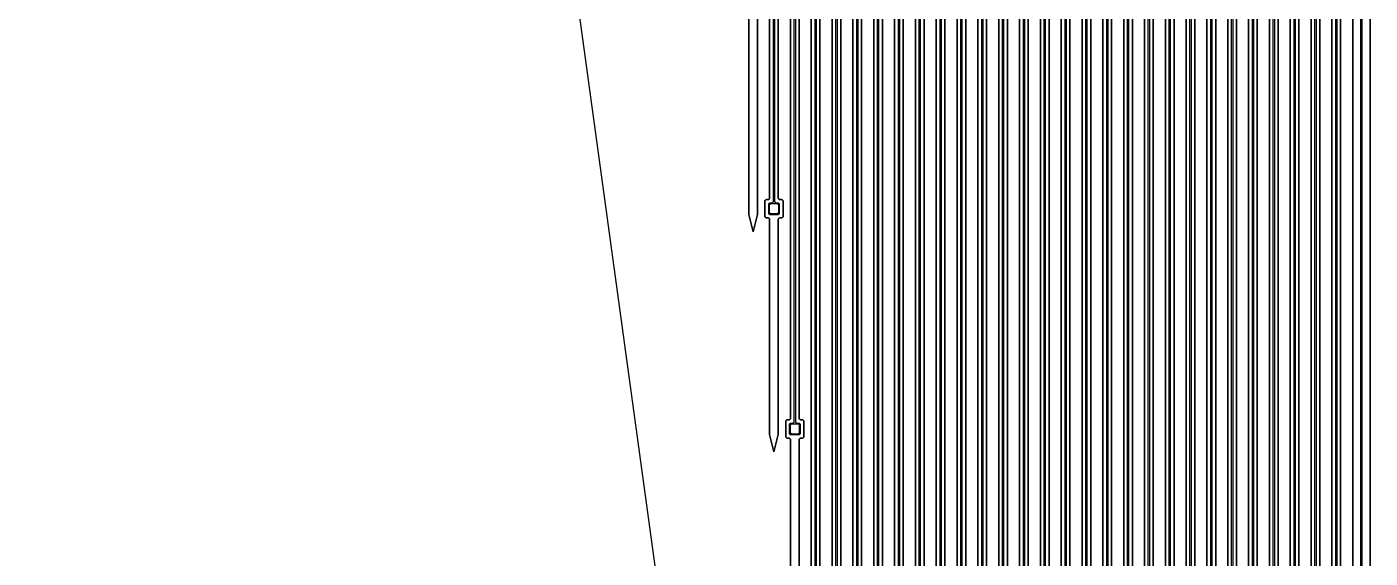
# Model space of a CAD drawing. Header units: metres. Extents: x -1550 to 1550, y -904 to 26100.
# Drawn here: x -1550 to -2, y 5029 to 5642 of the extents above; entities that cross this region are included whole.
import ezdxf

# ---------------------------------------------------------------- set-up
doc = ezdxf.new("R2010")
doc.units = ezdxf.units.M
for name, color, linetype in [('Electrodes', 2, 'CONTINUOUS'), ('Metal', 4, 'CONTINUOUS'), ('Polyimide', 3, 'CONTINUOUS'), ('Polyimide_Negative', 5, 'CONTINUOUS')]:
    doc.layers.add(name, color=color, linetype=linetype)

msp = doc.modelspace()

# ---------------------------------------------------------------- linework, layer by layer
at = {"layer": 'Electrodes'}
for points in [[(-685.5, 5426.9), (-685.4, 5426.9), (-685.2, 5426.9), (-685.1, 5426.9), (-685, 5427), (-684.8, 5427), (-684.7, 5427), (-684.6, 5427.1), (-684.5, 5427.2), (-684.3, 5427.2), (-684.2, 5427.3), (-684.1, 5427.4), (-684, 5427.5), (-683.9, 5427.6), (-683.9, 5427.7), (-683.8, 5427.8), (-683.7, 5428), (-683.7, 5428.1), (-683.6, 5428.2), (-683.6, 5428.3), (-683.5, 5428.5), (-683.5, 5428.6), (-683.5, 5428.7), (-683.5, 5428.9), (-683.5, 5435.9), (-683.5, 5436), (-683.5, 5436.2), (-683.5, 5436.3), (-683.6, 5436.4), (-683.6, 5436.6), (-683.7, 5436.7), (-683.7, 5436.8), (-683.8, 5436.9), (-683.9, 5437), (-683.9, 5437.1), (-684, 5437.2), (-684.1, 5437.3), (-684.2, 5437.4), (-684.3, 5437.5), (-684.5, 5437.6), (-684.6, 5437.7), (-684.7, 5437.7), (-684.8, 5437.8), (-685, 5437.8), (-685.1, 5437.8), (-685.2, 5437.9), (-685.4, 5437.9), (-685.5, 5437.9), (-692.5, 5437.9), (-692.6, 5437.9), (-692.8, 5437.9), (-692.9, 5437.8), (-693, 5437.8), (-693.2, 5437.8), (-693.3, 5437.7), (-693.4, 5437.7), (-693.5, 5437.6), (-693.7, 5437.5), (-693.8, 5437.4), (-693.9, 5437.3), (-694, 5437.2), (-694.1, 5437.1), (-694.1, 5437), (-694.2, 5436.9), (-694.3, 5436.8), (-694.3, 5436.7), (-694.4, 5436.6), (-694.4, 5436.4), (-694.5, 5436.3), (-694.5, 5436.2), (-694.5, 5436), (-694.5, 5435.9), (-694.5, 5428.9), (-694.5, 5428.7), (-694.5, 5428.6), (-694.5, 5428.5), (-694.4, 5428.3), (-694.4, 5428.2), (-694.3, 5428.1), (-694.3, 5428), (-694.2, 5427.8), (-694.1, 5427.7), (-694.1, 5427.6), (-694, 5427.5), (-693.9, 5427.4), (-693.8, 5427.3), (-693.7, 5427.2), (-693.5, 5427.2), (-693.4, 5427.1), (-693.3, 5427), (-693.2, 5427), (-693, 5427), (-692.9, 5426.9), (-692.8, 5426.9), (-692.6, 5426.9), (-692.5, 5426.9), (-685.5, 5426.9)], [(-661.5, 5172.9), (-661.4, 5172.9), (-661.2, 5172.9), (-661.1, 5173), (-661, 5173), (-660.8, 5173), (-660.7, 5173.1), (-660.6, 5173.1), (-660.5, 5173.2), (-660.3, 5173.3), (-660.2, 5173.4), (-660.1, 5173.5), (-660, 5173.5), (-659.9, 5173.7), (-659.9, 5173.8), (-659.8, 5173.9), (-659.7, 5174), (-659.7, 5174.1), (-659.6, 5174.2), (-659.6, 5174.4), (-659.5, 5174.5), (-659.5, 5174.6), (-659.5, 5174.8), (-659.5, 5174.9), (-659.5, 5181.9), (-659.5, 5182), (-659.5, 5182.2), (-659.5, 5182.3), (-659.6, 5182.5), (-659.6, 5182.6), (-659.7, 5182.7), (-659.7, 5182.8), (-659.8, 5183), (-659.9, 5183.1), (-659.9, 5183.2), (-660, 5183.3), (-660.1, 5183.4), (-660.2, 5183.5), (-660.3, 5183.5), (-660.5, 5183.6), (-660.6, 5183.7), (-660.7, 5183.7), (-660.8, 5183.8), (-661, 5183.8), (-661.1, 5183.9), (-661.2, 5183.9), (-661.4, 5183.9), (-661.5, 5183.9), (-668.5, 5183.9), (-668.6, 5183.9), (-668.8, 5183.9), (-668.9, 5183.9), (-669, 5183.8), (-669.2, 5183.8), (-669.3, 5183.7), (-669.4, 5183.7), (-669.5, 5183.6), (-669.7, 5183.5), (-669.8, 5183.5), (-669.9, 5183.4), (-670, 5183.3), (-670.1, 5183.2), (-670.1, 5183.1), (-670.2, 5183), (-670.3, 5182.8), (-670.3, 5182.7), (-670.4, 5182.6), (-670.4, 5182.5), (-670.5, 5182.3), (-670.5, 5182.2), (-670.5, 5182), (-670.5, 5181.9), (-670.5, 5174.9), (-670.5, 5174.8), (-670.5, 5174.6), (-670.5, 5174.5), (-670.4, 5174.4), (-670.4, 5174.2), (-670.3, 5174.1), (-670.3, 5174), (-670.2, 5173.9), (-670.1, 5173.8), (-670.1, 5173.7), (-670, 5173.5), (-669.9, 5173.5), (-669.8, 5173.4), (-669.7, 5173.3), (-669.5, 5173.2), (-669.4, 5173.1), (-669.3, 5173.1), (-669.2, 5173), (-669, 5173), (-668.9, 5173), (-668.8, 5172.9), (-668.6, 5172.9), (-668.5, 5172.9), (-661.5, 5172.9)]]:
    msp.add_lwpolyline(points, close=True, dxfattribs=at)
at = {"layer": 'Metal'}
for points in [[(-690, 11993.5), (-690, 5440.9), (-690, 5440.5), (-690.1, 5440.2), (-690.3, 5439.9), (-690.5, 5439.6), (-690.7, 5439.3), (-691, 5439.1), (-691.3, 5439), (-691.7, 5438.9), (-692, 5438.9), (-693.5, 5438.9), (-693.8, 5438.9), (-694.2, 5438.8), (-694.5, 5438.6), (-694.8, 5438.4), (-695, 5438.2), (-695.2, 5437.9), (-695.4, 5437.6), (-695.5, 5437.2), (-695.5, 5436.9), (-695.5, 5427.9), (-695.5, 5427.5), (-695.4, 5427.2), (-695.2, 5426.9), (-695, 5426.6), (-694.8, 5426.3), (-694.5, 5426.1), (-694.2, 5426), (-693.8, 5425.9), (-693.5, 5425.9), (-684.5, 5425.9), (-684.2, 5425.9), (-683.8, 5426), (-683.5, 5426.1), (-683.2, 5426.3), (-683, 5426.6), (-682.8, 5426.9), (-682.6, 5427.2), (-682.5, 5427.5), (-682.5, 5427.9), (-682.5, 5436.9), (-682.5, 5437.2), (-682.6, 5437.6), (-682.8, 5437.9), (-683, 5438.2), (-683.2, 5438.4), (-683.5, 5438.6), (-683.8, 5438.8), (-684.2, 5438.9), (-684.5, 5438.9), (-686, 5438.9), (-686.3, 5438.9), (-686.7, 5439), (-687, 5439.1), (-687.3, 5439.3), (-687.5, 5439.6), (-687.7, 5439.9), (-687.9, 5440.2), (-688, 5440.5), (-688, 5440.9), (-688, 11993.5)], [(-666, 11993.5), (-666, 5186.9), (-666, 5186.6), (-666.1, 5186.2), (-666.3, 5185.9), (-666.5, 5185.6), (-666.7, 5185.4), (-667, 5185.2), (-667.3, 5185), (-667.7, 5184.9), (-668, 5184.9), (-669.5, 5184.9), (-669.8, 5184.9), (-670.2, 5184.8), (-670.5, 5184.6), (-670.8, 5184.4), (-671, 5184.2), (-671.2, 5183.9), (-671.4, 5183.6), (-671.5, 5183.3), (-671.5, 5182.9), (-671.5, 5173.9), (-671.5, 5173.6), (-671.4, 5173.2), (-671.2, 5172.9), (-671, 5172.6), (-670.8, 5172.4), (-670.5, 5172.2), (-670.2, 5172), (-669.8, 5171.9), (-669.5, 5171.9), (-660.5, 5171.9), (-660.2, 5171.9), (-659.8, 5172), (-659.5, 5172.2), (-659.2, 5172.4), (-659, 5172.6), (-658.8, 5172.9), (-658.6, 5173.2), (-658.5, 5173.6), (-658.5, 5173.9), (-658.5, 5182.9), (-658.5, 5183.3), (-658.6, 5183.6), (-658.8, 5183.9), (-659, 5184.2), (-659.2, 5184.4), (-659.5, 5184.6), (-659.8, 5184.8), (-660.2, 5184.9), (-660.5, 5184.9), (-662, 5184.9), (-662.3, 5184.9), (-662.7, 5185), (-663, 5185.2), (-663.3, 5185.4), (-663.5, 5185.6), (-663.7, 5185.9), (-663.9, 5186.2), (-664, 5186.6), (-664, 5186.9), (-664, 11993.5)], [(-640, 4932.9), (-640, 11993.5), (-642, 11993.5), (-642, 11993.5), (-642, 4932.9)], [(-616, 4679), (-616, 11993.5), (-618, 11993.5), (-618, 11993.5), (-618, 4679)], [(-592, 4425), (-592, 11993.5), (-594, 11993.5), (-594, 11993.5), (-594, 4425)], [(-568, 4365), (-568, 11993.5), (-570, 11993.5), (-570, 11993.5), (-570, 4365)], [(-544, 4305), (-544, 11993.5), (-546, 11993.5), (-546, 11993.5), (-546, 4305)], [(-520, 4245), (-520, 11993.5), (-522, 11993.5), (-522, 11993.5), (-522, 4245)], [(-496, 4185), (-496, 11993.5), (-498, 11993.5), (-498, 11993.5), (-498, 4185)], [(-472, 4125), (-472, 11993.5), (-474, 11993.5), (-474, 11993.5), (-474, 4125)], [(-448, 4065), (-448, 11993.5), (-450, 11993.5), (-450, 11993.5), (-450, 4065)], [(-424, 4005), (-424, 11993.5), (-426, 11993.5), (-426, 11993.5), (-426, 4005)], [(-400, 3945), (-400, 11993.5), (-402, 11993.5), (-402, 11993.5), (-402, 3945)], [(-376, 3691), (-376, 11993.5), (-378, 11993.5), (-378, 11993.5), (-378, 3691)], [(-352, 3437.1), (-352, 11993.5), (-354, 11993.5), (-354, 11993.5), (-354, 3437.1)], [(-328, 3183.1), (-328, 11993.5), (-330, 11993.5), (-330, 11993.5), (-330, 3183.1)], [(-304, 2929.1), (-304, 11993.5), (-306, 11993.5), (-306, 11993.5), (-306, 2929.1)], [(-280, 2675.2), (-280, 11993.5), (-282, 11993.5), (-282, 11993.5), (-282, 2675.2)], [(-256, 2421.2), (-256, 11993.5), (-258, 11993.5), (-258, 11993.5), (-258, 2421.2)], [(-232, 2167.2), (-232, 11993.5), (-234, 11993.5), (-234, 11993.5), (-234, 2167.2)], [(-208, 1913.3), (-208, 11993.5), (-210, 11993.5), (-210, 11993.5), (-210, 1913.3)], [(-184, 1659.3), (-184, 11993.5), (-186, 11993.5), (-186, 11993.5), (-186, 1659.3)], [(-160, 1405.3), (-160, 11993.5), (-162, 11993.5), (-162, 11993.5), (-162, 1405.3)], [(-136, 1151.4), (-136, 11993.5), (-138, 11993.5), (-138, 11993.5), (-138, 1151.4)], [(-112, 897.4), (-112, 11993.5), (-114, 11993.5), (-114, 11993.5), (-114, 897.4)], [(-88, 643.4), (-88, 11993.5), (-90, 11993.5), (-90, 11993.5), (-90, 643.4)], [(-64, 389.5), (-64, 11993.5), (-66, 11993.5), (-66, 11993.5), (-66, 389.5)], [(-40, 135.5), (-40, 11993.5), (-42, 11993.5), (-42, 11993.5), (-42, 135.5)], [(-11, -118.5), (-11, 11993.5), (-13, 11993.5), (-13, 11993.5), (-13, -118.5)]]:
    msp.add_lwpolyline(points, dxfattribs=at)
at = {"layer": 'Polyimide'}
for points in [[(-684, 11978.5), (-684, 5444.9), (-684, 5444.5), (-683.9, 5444.2), (-683.7, 5443.9), (-683.5, 5443.6), (-683.3, 5443.3), (-683, 5443.1), (-682.7, 5443), (-682.3, 5442.9), (-682, 5442.9), (-680.5, 5442.9), (-680.2, 5442.9), (-679.8, 5442.8), (-679.5, 5442.6), (-679.2, 5442.4), (-679, 5442.2), (-678.8, 5441.9), (-678.6, 5441.6), (-678.5, 5441.2), (-678.5, 5440.9), (-678.5, 5423.9), (-678.5, 5423.5), (-678.6, 5423.2), (-678.8, 5422.9), (-679, 5422.6), (-679.2, 5422.3), (-679.5, 5422.1), (-679.8, 5422), (-680.2, 5421.9), (-680.5, 5421.9), (-682, 5421.9), (-682.3, 5421.9), (-682.7, 5421.8), (-683, 5421.6), (-683.3, 5421.4), (-683.5, 5421.2), (-683.7, 5420.9), (-683.9, 5420.6), (-684, 5420.2), (-684, 5419.9), (-684, 5171.9), (-689, 5151.9), (-694, 5171.9), (-694, 5419.9), (-694, 5420.2), (-694.1, 5420.6), (-694.3, 5420.9), (-694.5, 5421.2), (-694.7, 5421.4), (-695, 5421.6), (-695.3, 5421.8), (-695.7, 5421.9), (-696, 5421.9), (-697.5, 5421.9), (-697.8, 5421.9), (-698.2, 5422), (-698.5, 5422.1), (-698.8, 5422.3), (-699, 5422.6), (-699.2, 5422.9), (-699.4, 5423.2), (-699.5, 5423.5), (-699.5, 5423.9), (-699.5, 5440.9), (-699.5, 5441.2), (-699.4, 5441.6), (-699.2, 5441.9), (-699, 5442.2), (-698.8, 5442.4), (-698.5, 5442.6), (-698.2, 5442.8), (-697.8, 5442.9), (-697.5, 5442.9), (-696, 5442.9), (-695.7, 5442.9), (-695.3, 5443), (-695, 5443.1), (-694.7, 5443.3), (-694.5, 5443.6), (-694.3, 5443.9), (-694.1, 5444.2), (-694, 5444.5), (-694, 5444.9), (-694, 11978.5)], [(-670, 4917.9), (-670, 5165.9), (-670, 5166.3), (-670.1, 5166.6), (-670.3, 5166.9), (-670.5, 5167.2), (-670.7, 5167.4), (-671, 5167.6), (-671.3, 5167.8), (-671.7, 5167.9), (-672, 5167.9), (-673.5, 5167.9), (-673.8, 5167.9), (-674.2, 5168), (-674.5, 5168.2), (-674.8, 5168.4), (-675, 5168.6), (-675.2, 5168.9), (-675.4, 5169.2), (-675.5, 5169.6), (-675.5, 5169.9), (-675.5, 5186.9), (-675.5, 5187.3), (-675.4, 5187.6), (-675.2, 5187.9), (-675, 5188.2), (-674.8, 5188.4), (-674.5, 5188.6), (-674.2, 5188.8), (-673.8, 5188.9), (-673.5, 5188.9), (-672, 5188.9), (-671.7, 5188.9), (-671.3, 5189), (-671, 5189.2), (-670.7, 5189.4), (-670.5, 5189.6), (-670.3, 5189.9), (-670.1, 5190.2), (-670, 5190.6), (-670, 5190.9), (-670, 11978.5)], [(-660, 11978.5), (-660, 5190.9), (-660, 5190.6), (-659.9, 5190.2), (-659.7, 5189.9), (-659.5, 5189.6), (-659.3, 5189.4), (-659, 5189.2), (-658.7, 5189), (-658.3, 5188.9), (-658, 5188.9), (-656.5, 5188.9), (-656.2, 5188.9), (-655.8, 5188.8), (-655.5, 5188.6), (-655.2, 5188.4), (-655, 5188.2), (-654.8, 5187.9), (-654.6, 5187.6), (-654.5, 5187.3), (-654.5, 5186.9), (-654.5, 5169.9), (-654.5, 5169.6), (-654.6, 5169.2), (-654.8, 5168.9), (-655, 5168.6), (-655.2, 5168.4), (-655.5, 5168.2), (-655.8, 5168), (-656.2, 5167.9), (-656.5, 5167.9), (-658, 5167.9), (-658.3, 5167.9), (-658.7, 5167.8), (-659, 5167.6), (-659.3, 5167.4), (-659.5, 5167.2), (-659.7, 5166.9), (-659.9, 5166.6), (-660, 5166.3), (-660, 5165.9), (-660, 4917.9)], [(-646, 4936.9), (-646, 11978.5)], [(-636, 11978.5), (-636, 4936.9)], [(-622, 4683), (-622, 11978.5)], [(-612, 11978.5), (-612, 4683)], [(-598, 4429), (-598, 11978.5)], [(-588, 11978.5), (-588, 4429)], [(-574, 4369), (-574, 11978.5)], [(-564, 11978.5), (-564, 4369)], [(-550, 4309), (-550, 11978.5)], [(-540, 11978.5), (-540, 4309)], [(-526, 4249), (-526, 11978.5)], [(-516, 11978.5), (-516, 4249)], [(-502, 4189), (-502, 11978.5)], [(-492, 11978.5), (-492, 4189)], [(-478, 4129), (-478, 11978.5)], [(-468, 11978.5), (-468, 4129)], [(-454, 4069), (-454, 11978.5)], [(-444, 11978.5), (-444, 4069)], [(-430, 4009), (-430, 11978.5)], [(-420, 11978.5), (-420, 4009)], [(-406, 3949), (-406, 11978.5)], [(-396, 11978.5), (-396, 3949)], [(-382, 3695), (-382, 11978.5)], [(-372, 11978.5), (-372, 3695)], [(-358, 3441.1), (-358, 11978.5)], [(-348, 11978.5), (-348, 3441.1)], [(-334, 3187.1), (-334, 11978.5)], [(-324, 11978.5), (-324, 3187.1)], [(-310, 2933.1), (-310, 11978.5)], [(-300, 11978.5), (-300, 2933.1)], [(-286, 2679.2), (-286, 11978.5)], [(-276, 11978.5), (-276, 2679.2)], [(-262, 2425.2), (-262, 11978.5)], [(-252, 11978.5), (-252, 2425.2)], [(-238, 2171.2), (-238, 11978.5)], [(-228, 11978.5), (-228, 2171.2)], [(-214, 1917.3), (-214, 11978.5)], [(-204, 11978.5), (-204, 1917.3)], [(-190, 1663.3), (-190, 11978.5)], [(-180, 11978.5), (-180, 1663.3)], [(-166, 1409.3), (-166, 11978.5)], [(-156, 11978.5), (-156, 1409.3)], [(-142, 1155.4), (-142, 11978.5)], [(-132, 11978.5), (-132, 1155.4)], [(-118, 901.4), (-118, 11978.5)], [(-108, 11978.5), (-108, 901.4)], [(-94, 647.4), (-94, 11978.5)], [(-84, 11978.5), (-84, 647.4)], [(-70, 393.5), (-70, 11978.5)], [(-60, 11978.5), (-60, 393.5)], [(-46, 139.5), (-46, 11978.5)], [(-36, 11978.5), (-36, 139.5)], [(-22, -116.5), (-22, 11978.5)], [(-2, 11978.5), (-2, -116.5)], [(-708, 5673.8), (-708, 5425.8), (-713, 5405.8), (-718, 5425.8), (-718, 5673.8)]]:
    msp.add_lwpolyline(points, dxfattribs=at)
at = {"layer": 'Polyimide_Negative'}
for points in [[(-46.7, -651.8), (-966, 6040.8), (-966, 6040.8), (-966, 11993.5), (-966.9, 11993.5), (-967.5, 12000.6), (-967.5, 12000.7), (-1150, 13984.3), (-1150, 15050), (-1208.7, 15050), (-1260.9, 15054.6), (-1320, 15070.4), (-1375.4, 15096.2), (-1425.5, 15131.3), (-1468.7, 15174.5), (-1503.8, 15224.6), (-1529.6, 15280), (-1545.4, 15339.1), (-1550, 15391.3), (-1550, 26100)], [(-694, 11978.5), (-694, 5444.9), (-694, 5444.5), (-694.1, 5444.2), (-694.3, 5443.9), (-694.5, 5443.6), (-694.7, 5443.3), (-695, 5443.1), (-695.3, 5443), (-695.7, 5442.9), (-696, 5442.9), (-697.5, 5442.9), (-697.8, 5442.9), (-698.2, 5442.8), (-698.5, 5442.6), (-698.8, 5442.4), (-699, 5442.2), (-699.2, 5441.9), (-699.4, 5441.6), (-699.5, 5441.2), (-699.5, 5440.9), (-699.5, 5423.9), (-699.5, 5423.5), (-699.4, 5423.2), (-699.2, 5422.9), (-699, 5422.6), (-698.8, 5422.3), (-698.5, 5422.1), (-698.2, 5422), (-697.8, 5421.9), (-697.5, 5421.9), (-696, 5421.9), (-695.7, 5421.9), (-695.3, 5421.8), (-695, 5421.6), (-694.7, 5421.4), (-694.5, 5421.2), (-694.3, 5420.9), (-694.1, 5420.6), (-694, 5420.2), (-694, 5419.9), (-694, 5171.9), (-689, 5151.9), (-684, 5171.9), (-684, 5419.9), (-684, 5420.2), (-683.9, 5420.6), (-683.7, 5420.9), (-683.5, 5421.2), (-683.3, 5421.4), (-683, 5421.6), (-682.7, 5421.8), (-682.3, 5421.9), (-682, 5421.9), (-680.5, 5421.9), (-680.2, 5421.9), (-679.8, 5422), (-679.5, 5422.1), (-679.2, 5422.3), (-679, 5422.6), (-678.8, 5422.9), (-678.6, 5423.2), (-678.5, 5423.5), (-678.5, 5423.9), (-678.5, 5440.9), (-678.5, 5441.2), (-678.6, 5441.6), (-678.8, 5441.9), (-679, 5442.2), (-679.2, 5442.4), (-679.5, 5442.6), (-679.8, 5442.8), (-680.2, 5442.9), (-680.5, 5442.9), (-682, 5442.9), (-682.3, 5442.9), (-682.7, 5443), (-683, 5443.1), (-683.3, 5443.3), (-683.5, 5443.6), (-683.7, 5443.9), (-683.9, 5444.2), (-684, 5444.5), (-684, 5444.9), (-684, 11978.5)], [(-670, 11978.5), (-670, 5190.9), (-670, 5190.6), (-670.1, 5190.2), (-670.3, 5189.9), (-670.5, 5189.6), (-670.7, 5189.4), (-671, 5189.2), (-671.3, 5189), (-671.7, 5188.9), (-672, 5188.9), (-673.5, 5188.9), (-673.8, 5188.9), (-674.2, 5188.8), (-674.5, 5188.6), (-674.8, 5188.4), (-675, 5188.2), (-675.2, 5187.9), (-675.4, 5187.6), (-675.5, 5187.3), (-675.5, 5186.9), (-675.5, 5169.9), (-675.5, 5169.6), (-675.4, 5169.2), (-675.2, 5168.9), (-675, 5168.6), (-674.8, 5168.4), (-674.5, 5168.2), (-674.2, 5168), (-673.8, 5167.9), (-673.5, 5167.9), (-672, 5167.9), (-671.7, 5167.9), (-671.3, 5167.8), (-671, 5167.6), (-670.7, 5167.4), (-670.5, 5167.2), (-670.3, 5166.9), (-670.1, 5166.6), (-670, 5166.3), (-670, 5165.9), (-670, 4917.9)], [(-660, 4917.9), (-660, 5165.9), (-660, 5166.3), (-659.9, 5166.6), (-659.7, 5166.9), (-659.5, 5167.2), (-659.3, 5167.4), (-659, 5167.6), (-658.7, 5167.8), (-658.3, 5167.9), (-658, 5167.9), (-656.5, 5167.9), (-656.2, 5167.9), (-655.8, 5168), (-655.5, 5168.2), (-655.2, 5168.4), (-655, 5168.6), (-654.8, 5168.9), (-654.6, 5169.2), (-654.5, 5169.6), (-654.5, 5169.9), (-654.5, 5186.9), (-654.5, 5187.3), (-654.6, 5187.6), (-654.8, 5187.9), (-655, 5188.2), (-655.2, 5188.4), (-655.5, 5188.6), (-655.8, 5188.8), (-656.2, 5188.9), (-656.5, 5188.9), (-658, 5188.9), (-658.3, 5188.9), (-658.7, 5189), (-659, 5189.2), (-659.3, 5189.4), (-659.5, 5189.6), (-659.7, 5189.9), (-659.9, 5190.2), (-660, 5190.6), (-660, 5190.9), (-660, 11978.5)], [(-646, 11978.5), (-646, 4936.9)], [(-636, 4936.9), (-636, 11978.5)], [(-622, 11978.5), (-622, 4683)], [(-612, 4683), (-612, 11978.5)], [(-598, 11978.5), (-598, 4429)], [(-588, 4429), (-588, 11978.5)], [(-574, 11978.5), (-574, 4369)], [(-564, 4369), (-564, 11978.5)], [(-550, 11978.5), (-550, 4309)], [(-540, 4309), (-540, 11978.5)], [(-526, 11978.5), (-526, 4249)], [(-516, 4249), (-516, 11978.5)], [(-502, 11978.5), (-502, 4189)], [(-492, 4189), (-492, 11978.5)], [(-478, 11978.5), (-478, 4129)], [(-468, 4129), (-468, 11978.5)], [(-454, 11978.5), (-454, 4069)], [(-444, 4069), (-444, 11978.5)], [(-430, 11978.5), (-430, 4009)], [(-420, 4009), (-420, 11978.5)], [(-406, 11978.5), (-406, 3949)], [(-396, 3949), (-396, 11978.5)], [(-382, 11978.5), (-382, 3695)], [(-372, 3695), (-372, 11978.5)], [(-358, 11978.5), (-358, 3441.1)], [(-348, 3441.1), (-348, 11978.5)], [(-334, 11978.5), (-334, 3187.1)], [(-324, 3187.1), (-324, 11978.5)], [(-310, 11978.5), (-310, 2933.1)], [(-300, 2933.1), (-300, 11978.5)], [(-286, 11978.5), (-286, 2679.2)], [(-276, 2679.2), (-276, 11978.5)], [(-262, 11978.5), (-262, 2425.2)], [(-252, 2425.2), (-252, 11978.5)], [(-238, 11978.5), (-238, 2171.2)], [(-228, 2171.2), (-228, 11978.5)], [(-214, 11978.5), (-214, 1917.3)], [(-204, 1917.3), (-204, 11978.5)], [(-190, 11978.5), (-190, 1663.3)], [(-180, 1663.3), (-180, 11978.5)], [(-166, 11978.5), (-166, 1409.3)], [(-156, 1409.3), (-156, 11978.5)], [(-142, 11978.5), (-142, 1155.4)], [(-132, 1155.4), (-132, 11978.5)], [(-118, 11978.5), (-118, 901.4)], [(-108, 901.4), (-108, 11978.5)], [(-94, 11978.5), (-94, 647.4)], [(-84, 647.4), (-84, 11978.5)], [(-70, 11978.5), (-70, 393.5)], [(-60, 393.5), (-60, 11978.5)], [(-46, 11978.5), (-46, 139.5)], [(-36, 139.5), (-36, 11978.5)], [(-22, 11978.5), (-22, -116.5)], [(-2, -116.5), (-2, 11978.5)], [(-718, 5673.8), (-718, 5425.8), (-713, 5405.8), (-708, 5425.8), (-708, 5673.8)]]:
    msp.add_lwpolyline(points, dxfattribs=at)

doc.saveas('drawing.dxf')
